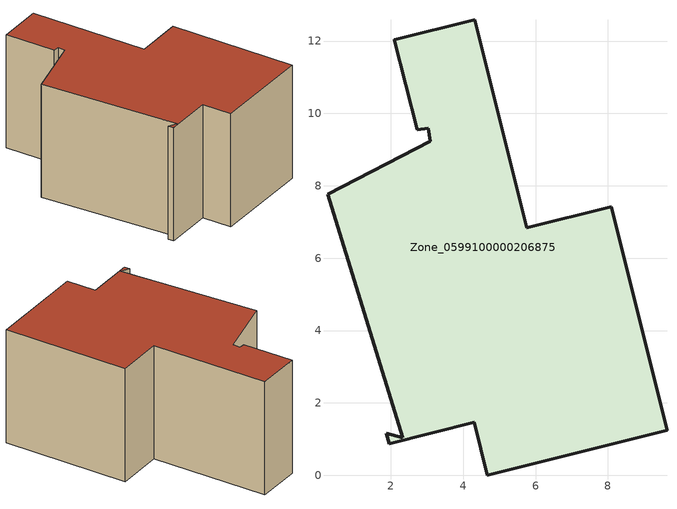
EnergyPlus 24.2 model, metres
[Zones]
Zone_0599100000206875
 floor ground (C_G): 5.76,6.84 8.09,7.42 9.63,1.24 4.67,0 4.3,1.46 1.95,0.87 1.88,1.16 2.33,1.03 0.25,7.76 3.09,9.23 3.04,9.59 2.73,9.55 2.1,12.03 4.32,12.59 z0
 wall outside (C_F): 3.09,9.23 0.25,7.76 2.33,1.03 1.88,1.16 1.95,0.87 4.3,1.46 4.67,0 9.63,1.24 8.09,7.42 5.76,6.84 4.32,12.59 2.1,12.03 2.73,9.55 3.04,9.59 3.09,9.23 z0:5.92
 roof outside (C_R): 1.95,0.87 4.3,1.46 4.67,0 9.63,1.24 8.09,7.42 5.76,6.84 4.32,12.59 2.1,12.03 2.73,9.55 3.04,9.59 3.09,9.23 0.25,7.76 2.33,1.03 1.88,1.16 z5.92
[BUILDING]
Pand.0599100000206875: North Axis=0; Terrain=City; Loads Convergence Tolerance Value=0.04; Temperature Convergence Tolerance Value=0.4; Solar Distribution=FullExterior; Maximum Number of Warmup Days=25; Minimum Number of Warmup Days=1
[Site:Location]
Rotterdam.The.Hague.AP_ZH_NLD Design_Conditions: Latitude=51.96; Longitude=4.45; Time Zone=1; Elevation=-4.5
[SITE:GROUNDTEMPERATURE:BUILDINGSURFACE]
18, 18, 18, 18, 18, 18, 18, 18, 18, 18, 18, 18
[MATERIAL] Thermal Absorptance=0.9; Solar Absorptance=0.7; Visible Absorptance=0.7
Name | Roughness | Thickness | Conductivity | Density | Specific Heat
G.TC.1965-1974 | MediumSmooth | 0.15 | 0.882353 | 540 | 1210
F.TC.1965-1974 | Rough | 0.3 | 0.697674 | 1920 | 840
R.TC.1965-1974 | MediumRough | 0.2 | 0.232558 | 1500 | 1000
[CONSTRUCTION]
C_G: G.TC.1965-1974
C_F: F.TC.1965-1974
C_R: R.TC.1965-1974
[ZONE]
Zone_0599100000206875: Type=1; Multiplier=1; Ceiling Height=Autocalculate; Volume=Autocalculate; Floor Area=autocalculate; Part of Total Floor Area=Yes
[ZONEINFILTRATION:DESIGNFLOWRATE]
Infil_Zone_0599100000206875: Zone or ZoneList or Space or SpaceList=Zone_0599100000206875; Schedule=AlwaysOn; Design Flow Rate Calculation Method=Flow/Area; Flow Rate per Floor Area=0.003; Constant Term Coefficient=1; Temperature Term Coefficient=0; Velocity Term Coefficient=0; Velocity Squared Term Coefficient=0
[HVACTEMPLATE:ZONE:IDEALLOADSAIRSYSTEM]
Zone_0599100000206875: Maximum Heating Supply Air Temperature=50; Minimum Cooling Supply Air Temperature=13; Maximum Heating Supply Air Humidity Ratio=0.0156; Minimum Cooling Supply Air Humidity Ratio=0.0077; Heating Limit=NoLimit; Cooling Limit=NoLimit; Dehumidification Control Type=ConstantSensibleHeatRatio; Cooling Sensible Heat Ratio=0.7; Dehumidification Setpoint=60; Humidification Control Type=None; Humidification Setpoint=30; Outdoor Air Method=None; Outdoor Air Flow Rate per Person=0.00944; Outdoor Air Flow Rate per Zone Floor Area=0; Outdoor Air Flow Rate per Zone=0; Demand Controlled Ventilation Type=None; Outdoor Air Economizer Type=NoEconomizer; Heat Recovery Type=None; Sensible Heat Recovery Effectiveness=0.7; Latent Heat Recovery Effectiveness=0.65
[ZONECONTROL:THERMOSTAT]
ThermostatControl_Zone_0599100000206875: Zone or ZoneList=Zone_0599100000206875; Control Type Schedule=DualSetpointControlType; Control 1=Thermostat_Zone_0599100000206875; Temperature Difference Between Cutout And Setpoint=0
[THERMOSTATSETPOINT:DUALSETPOINT]
Thermostat_Zone_0599100000206875: Heating Setpoint Temperature Schedule=HeatingSetpoint_Zone_0599100000206875; Cooling Setpoint Temperature Schedule=CoolingSetpoint_Zone_0599100000206875
[SCHEDULE:COMPACT]
HeatingSetpoint_Zone_0599100000206875: Through: 12/31, For: AllDays, Until: 24:00, 21
CoolingSetpoint_Zone_0599100000206875: Through: 12/31, For: AllDays, Until: 24:00, 24
DualSetpointControlType: Through: 12/31, For: AllDays, Until: 24:00, 4
AlwaysOn: Through: 12/31, For: AllDays, Until: 24:00, 1
